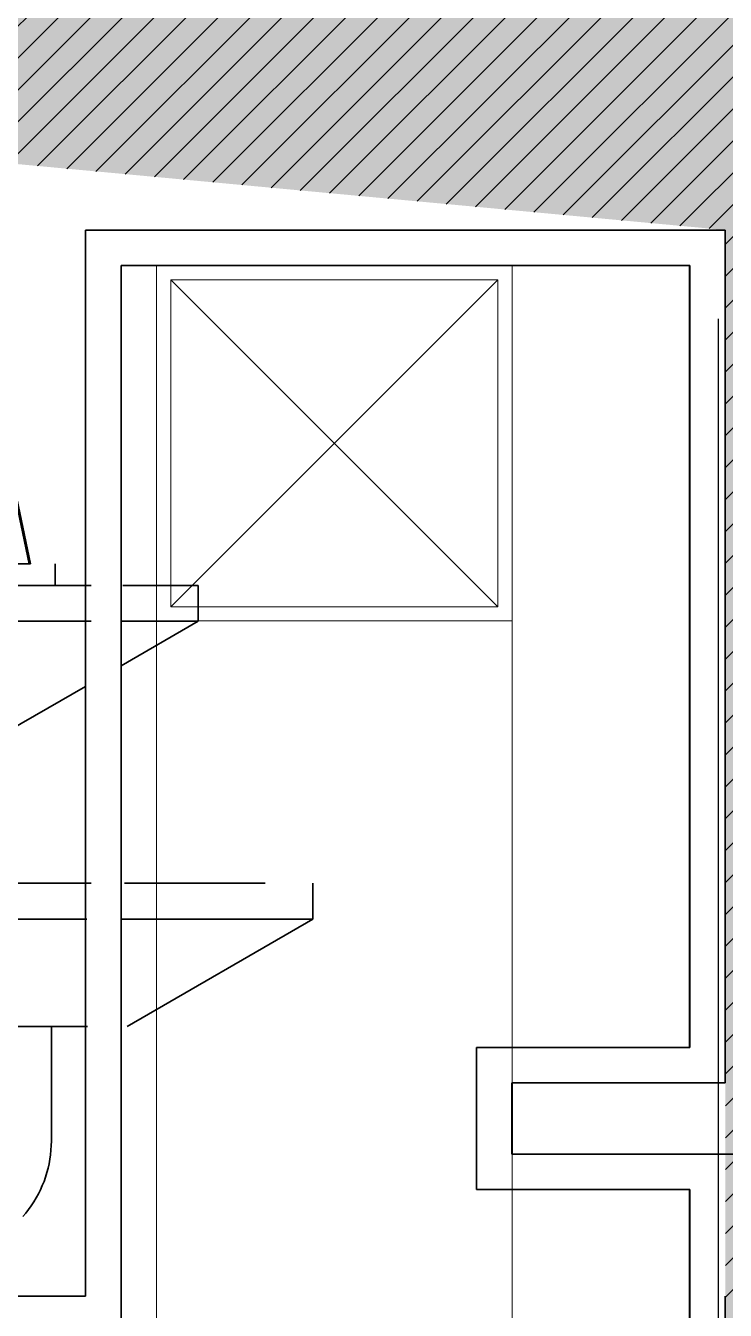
# Model space of a CAD drawing. Header units: millimetres. Extents: x -25371 to 2282244, y -90657 to 147824.
# Drawn here: x 1890101.8 to 1890200.2, y 2225.3 to 2406 of the extents above; entities that cross this region are included whole.
import ezdxf
from ezdxf.enums import TextEntityAlignment as Align

# ---------------------------------------------------------------- set-up
doc = ezdxf.new("R2010")
doc.units = ezdxf.units.MM
doc.linetypes.add('CENTER', pattern=[50.8, 31.75, -6.35, 6.35, -6.35])
doc.linetypes.add('TA_GL_000.90000', pattern=[2.475, 0.9, -0.225, 0.225, -0.225, 0.9])
for name, color, linetype in [('000 - 0_SYM_DWG_GRIDLINE_MAIN_COLOR_251', 7, 'Continuous'), ('000 - 0_SYM_DWG_SLOPE-SYM_TEXT_COLOR_3', 7, 'Continuous'), ('000 - CONCRETE_COL_HATCH_', 7, 'Continuous'), ('000 - GRID', 7, 'CENTER')]:
    doc.layers.add(name, color=color, linetype=linetype)
doc.layers.add('A-GLAZ-CURT', color=7, linetype='Continuous', lineweight=35)
doc.layers.add('P-PIPE', color=7, linetype='Continuous', lineweight=35)
doc.styles.add('Arial', font='arial.ttf', dxfattribs={"height": 300})
doc.styles.add('TA', font='', dxfattribs={"height": 4.5})
doc.styles.get('TA').set_extended_font_data('Cordia New')

# ---------------------------------------------------------------- blocks, each defined once
blk = doc.blocks.new('DPA_CP_Entrance Canopy Lower - Depth 4200-5687027-VS01 - ELEVATION 4')
at = {"layer": 'A-GLAZ-CURT', "color": 7}
for p, q in [((4260.96, 106800), (4260.96, 106950)), ((4260.96, 106950), (4350.96, 106950)), ((4350.96, 106950), (4260.96, 106950)), ((4260.96, 106950), (4260.96, 106800)), ((4350.96, 106950), (4350.96, 106830)), ((4345.96, 106945), (4265.96, 106945)), ((4265.96, 106945), (4265.96, 106795)), ((4265.96, 106795), (4265.96, 106945)), ((4265.96, 106945), (4345.96, 106945)), ((4345.96, 106835), (4345.96, 106945)), ((4345.96, 106945), (4345.96, 106835)), ((4315.96, 106815), (4315.96, 106835)), ((4315.96, 106835), (4345.96, 106835)), ((4345.96, 106835), (4315.96, 106835)), ((4315.96, 106835), (4315.96, 106815)), ((4350.96, 106830), (4320.96, 106830)), ((4320.96, 106830), (4320.96, 106820)), ((4320.96, 106820), (4320.96, 106830)), ((4320.96, 106830), (4350.96, 106830)), ((4320.96, 106820), (4600.96, 106820)), ((4600.96, 106820), (4320.96, 106820)), ((4345.96, 106815), (4315.96, 106815)), ((4315.96, 106815), (4345.96, 106815)), ((4345.96, 106625), (4345.96, 106815)), ((4345.96, 106815), (4345.96, 106625)), ((4025.98, 106800), (4260.96, 106800)), ((4260.96, 106800), (4025.98, 106800)), ((4350.96, 106800), (4350.96, 106620))]:
    blk.add_line(p, q, dxfattribs=at)
at = {"layer": 'A-GLAZ-CURT', "color": 7, "lineweight": 9}
for p, q in [((4270.96, 106895), (4270.96, 106945)), ((4270.96, 106945), (4320.96, 106945)), ((4270.96, 106945), (4270.96, 106745)), ((4320.96, 106945), (4320.96, 106895)), ((4320.96, 106945), (4320.96, 106625)), ((4272.96, 106897), (4272.96, 106943)), ((4272.96, 106897), (4318.96, 106943)), ((4318.96, 106897), (4272.96, 106943)), ((4272.96, 106943), (4318.96, 106943)), ((4318.96, 106943), (4318.96, 106897)), ((4318.96, 106897), (4272.96, 106897)), ((4320.96, 106895), (4270.96, 106895))]:
    blk.add_line(p, q, dxfattribs=at)
blk = doc.blocks.new('DPA_CP_Entrance Canopy Lower - Depth 4200-V69-VS01 - ELEVATION 4')
at = {"layer": 'A-GLAZ-CURT', "color": 7}
for p, q in [((4260.96, 106800), (4260.96, 106950)), ((4260.96, 106950), (4350.96, 106950)), ((4350.96, 106950), (4260.96, 106950)), ((4260.96, 106950), (4260.96, 106800)), ((4350.96, 106950), (4350.96, 106830)), ((4350.96, 106830), (4350.96, 106950)), ((4345.96, 106945), (4265.96, 106945)), ((4265.96, 106945), (4265.96, 106795)), ((4265.96, 106795), (4265.96, 106945)), ((4265.96, 106945), (4345.96, 106945)), ((4345.96, 106835), (4345.96, 106945)), ((4345.96, 106945), (4345.96, 106835)), ((4315.96, 106815), (4315.96, 106835)), ((4315.96, 106835), (4345.96, 106835)), ((4345.96, 106835), (4315.96, 106835)), ((4315.96, 106835), (4315.96, 106815)), ((4350.96, 106830), (4320.96, 106830)), ((4320.96, 106830), (4320.96, 106820)), ((4320.96, 106820), (4320.96, 106830)), ((4320.96, 106830), (4350.96, 106830)), ((4320.96, 106820), (4600.96, 106820)), ((4600.96, 106820), (4320.96, 106820)), ((4345.96, 106815), (4315.96, 106815)), ((4315.96, 106815), (4345.96, 106815)), ((4345.96, 106625), (4345.96, 106815)), ((4345.96, 106815), (4345.96, 106625)), ((4025.98, 106800), (4260.96, 106800)), ((4260.96, 106800), (4025.98, 106800)), ((4350.96, 106800), (4350.96, 106620)), ((4350.96, 106620), (4350.96, 106800))]:
    blk.add_line(p, q, dxfattribs=at)
at = {"layer": 'A-GLAZ-CURT', "color": 7, "lineweight": 9}
for p, q in [((4270.96, 106895), (4270.96, 106945)), ((4270.96, 106945), (4320.96, 106945)), ((4270.96, 106945), (4270.96, 106745)), ((4320.96, 106945), (4320.96, 106895)), ((4320.96, 106945), (4320.96, 106835)), ((4272.96, 106897), (4272.96, 106943)), ((4272.96, 106897), (4318.96, 106943)), ((4318.96, 106897), (4272.96, 106943)), ((4272.96, 106943), (4318.96, 106943)), ((4318.96, 106943), (4318.96, 106897)), ((4318.96, 106897), (4272.96, 106897)), ((4320.96, 106895), (4270.96, 106895)), ((4320.96, 106830), (4320.96, 106820)), ((4320.96, 106815), (4320.96, 106625))]:
    blk.add_line(p, q, dxfattribs=at)
blk = doc.blocks.new('DPA_CP_Entrance Canopy Lower - Depth 4200-V70-VS01 - ELEVATION 4')
at = {"layer": 'A-GLAZ-CURT', "color": 7}
for p, q in [((4260.96, 106800), (4260.96, 106950)), ((4260.96, 106950), (4350.96, 106950)), ((4350.96, 106950), (4260.96, 106950)), ((4260.96, 106950), (4260.96, 106800)), ((4350.96, 106950), (4350.96, 106830)), ((4350.96, 106830), (4350.96, 106950)), ((4345.96, 106945), (4265.96, 106945)), ((4265.96, 106945), (4265.96, 106795)), ((4265.96, 106795), (4265.96, 106945)), ((4265.96, 106945), (4345.96, 106945)), ((4345.96, 106835), (4345.96, 106945)), ((4345.96, 106945), (4345.96, 106835)), ((4315.96, 106815), (4315.96, 106835)), ((4315.96, 106835), (4345.96, 106835)), ((4345.96, 106835), (4315.96, 106835)), ((4315.96, 106835), (4315.96, 106815)), ((4350.96, 106830), (4320.96, 106830)), ((4320.96, 106830), (4320.96, 106820)), ((4320.96, 106820), (4320.96, 106830)), ((4320.96, 106830), (4350.96, 106830)), ((4320.96, 106820), (4600.96, 106820)), ((4600.96, 106820), (4320.96, 106820)), ((4345.96, 106815), (4315.96, 106815)), ((4315.96, 106815), (4345.96, 106815)), ((4345.96, 106625), (4345.96, 106815)), ((4345.96, 106815), (4345.96, 106625)), ((4025.98, 106800), (4260.96, 106800)), ((4260.96, 106800), (4025.98, 106800)), ((4350.96, 106800), (4350.96, 106620)), ((4350.96, 106620), (4350.96, 106800))]:
    blk.add_line(p, q, dxfattribs=at)
at = {"layer": 'A-GLAZ-CURT', "color": 7, "lineweight": 9}
for p, q in [((4270.96, 106895), (4270.96, 106945)), ((4270.96, 106945), (4320.96, 106945)), ((4270.96, 106945), (4270.96, 106745)), ((4320.96, 106945), (4320.96, 106895)), ((4320.96, 106945), (4320.96, 106835)), ((4272.96, 106897), (4272.96, 106943)), ((4272.96, 106897), (4318.96, 106943)), ((4318.96, 106897), (4272.96, 106943)), ((4272.96, 106943), (4318.96, 106943)), ((4318.96, 106943), (4318.96, 106897)), ((4318.96, 106897), (4272.96, 106897)), ((4320.96, 106895), (4270.96, 106895)), ((4320.96, 106830), (4320.96, 106820)), ((4320.96, 106815), (4320.96, 106625))]:
    blk.add_line(p, q, dxfattribs=at)
blk = doc.blocks.new('DPA_CP_Entrance Canopy Lower - Depth 4200-V71-VS01 - ELEVATION 4')
at = {"layer": 'A-GLAZ-CURT', "color": 7}
for p, q in [((4260.96, 106800), (4260.96, 106950)), ((4260.96, 106950), (4350.96, 106950)), ((4350.96, 106950), (4260.96, 106950)), ((4260.96, 106950), (4260.96, 106800)), ((4350.96, 106950), (4350.96, 106830)), ((4350.96, 106830), (4350.96, 106950)), ((4345.96, 106945), (4265.96, 106945)), ((4265.96, 106945), (4265.96, 106795)), ((4265.96, 106795), (4265.96, 106945)), ((4265.96, 106945), (4345.96, 106945)), ((4345.96, 106835), (4345.96, 106945)), ((4345.96, 106945), (4345.96, 106835)), ((4315.96, 106815), (4315.96, 106835)), ((4315.96, 106835), (4345.96, 106835)), ((4345.96, 106835), (4315.96, 106835)), ((4315.96, 106835), (4315.96, 106815)), ((4350.96, 106830), (4320.96, 106830)), ((4320.96, 106830), (4320.96, 106820)), ((4320.96, 106820), (4320.96, 106830)), ((4320.96, 106830), (4350.96, 106830)), ((4320.96, 106820), (4600.96, 106820)), ((4600.96, 106820), (4320.96, 106820)), ((4345.96, 106815), (4315.96, 106815)), ((4315.96, 106815), (4345.96, 106815)), ((4345.96, 106625), (4345.96, 106815)), ((4345.96, 106815), (4345.96, 106625)), ((4025.98, 106800), (4260.96, 106800)), ((4260.96, 106800), (4025.98, 106800)), ((4350.96, 106800), (4350.96, 106620)), ((4350.96, 106620), (4350.96, 106800))]:
    blk.add_line(p, q, dxfattribs=at)
at = {"layer": 'A-GLAZ-CURT', "color": 7, "lineweight": 9}
for p, q in [((4270.96, 106895), (4270.96, 106945)), ((4270.96, 106945), (4320.96, 106945)), ((4270.96, 106945), (4270.96, 106745)), ((4320.96, 106945), (4320.96, 106895)), ((4320.96, 106945), (4320.96, 106835)), ((4272.96, 106897), (4272.96, 106943)), ((4272.96, 106897), (4318.96, 106943)), ((4318.96, 106897), (4272.96, 106943)), ((4272.96, 106943), (4318.96, 106943)), ((4318.96, 106943), (4318.96, 106897)), ((4318.96, 106897), (4272.96, 106897)), ((4320.96, 106895), (4270.96, 106895)), ((4320.96, 106830), (4320.96, 106820)), ((4320.96, 106815), (4320.96, 106625))]:
    blk.add_line(p, q, dxfattribs=at)
blk = doc.blocks.new('DPA_CP_Entrance Canopy Lower - Depth 4200-V72-VS01 - ELEVATION 4')
at = {"layer": 'A-GLAZ-CURT', "color": 7}
for p, q in [((4260.96, 106800), (4260.96, 106950)), ((4260.96, 106950), (4350.96, 106950)), ((4350.96, 106950), (4260.96, 106950)), ((4260.96, 106950), (4260.96, 106800)), ((4350.96, 106950), (4350.96, 106830)), ((4350.96, 106830), (4350.96, 106950)), ((4345.96, 106945), (4265.96, 106945)), ((4265.96, 106945), (4265.96, 106795)), ((4265.96, 106795), (4265.96, 106945)), ((4265.96, 106945), (4345.96, 106945)), ((4345.96, 106835), (4345.96, 106945)), ((4345.96, 106945), (4345.96, 106835)), ((4315.96, 106815), (4315.96, 106835)), ((4315.96, 106835), (4345.96, 106835)), ((4345.96, 106835), (4315.96, 106835)), ((4315.96, 106835), (4315.96, 106815)), ((4350.96, 106830), (4320.96, 106830)), ((4320.96, 106830), (4320.96, 106820)), ((4320.96, 106820), (4320.96, 106830)), ((4320.96, 106830), (4350.96, 106830)), ((4320.96, 106820), (4600.96, 106820)), ((4600.96, 106820), (4320.96, 106820)), ((4345.96, 106815), (4315.96, 106815)), ((4315.96, 106815), (4345.96, 106815)), ((4345.96, 106625), (4345.96, 106815)), ((4345.96, 106815), (4345.96, 106625)), ((4025.98, 106800), (4260.96, 106800)), ((4260.96, 106800), (4025.98, 106800)), ((4350.96, 106800), (4350.96, 106620)), ((4350.96, 106620), (4350.96, 106800))]:
    blk.add_line(p, q, dxfattribs=at)
at = {"layer": 'A-GLAZ-CURT', "color": 7, "lineweight": 9}
for p, q in [((4270.96, 106895), (4270.96, 106945)), ((4270.96, 106945), (4320.96, 106945)), ((4270.96, 106945), (4270.96, 106745)), ((4320.96, 106945), (4320.96, 106895)), ((4320.96, 106945), (4320.96, 106835)), ((4272.96, 106897), (4272.96, 106943)), ((4272.96, 106897), (4318.96, 106943)), ((4318.96, 106897), (4272.96, 106943)), ((4272.96, 106943), (4318.96, 106943)), ((4318.96, 106943), (4318.96, 106897)), ((4318.96, 106897), (4272.96, 106897)), ((4320.96, 106895), (4270.96, 106895)), ((4320.96, 106830), (4320.96, 106820)), ((4320.96, 106815), (4320.96, 106625))]:
    blk.add_line(p, q, dxfattribs=at)
blk = doc.blocks.new('DPA_CP_Entrance Canopy Lower - Depth 4200-V73-VS01 - ELEVATION 4')
at = {"layer": 'A-GLAZ-CURT', "color": 7}
for p, q in [((4260.95, 106900), (4260.95, 106950)), ((4260.95, 106950), (4350.95, 106950)), ((4350.96, 106950), (4260.96, 106950)), ((4260.96, 106950), (4260.96, 106800)), ((4350.95, 106950), (4350.95, 106830)), ((4350.96, 106830), (4350.96, 106950)), ((4265.95, 106945), (4265.95, 106900)), ((4345.95, 106945), (4265.96, 106945)), ((4265.96, 106795), (4265.96, 106945)), ((4265.96, 106945), (4345.96, 106945)), ((4345.95, 106835), (4345.95, 106945)), ((4345.96, 106945), (4345.96, 106835)), ((4265.95, 106888.75), (4265.95, 106858.09)), ((4260.95, 106858.09), (4260.95, 106885.9)), ((4260.95, 106800), (4260.95, 106837.95)), ((4265.95, 106837.95), (4265.95, 106795)), ((4315.95, 106815), (4315.95, 106835)), ((4315.95, 106835), (4345.95, 106835)), ((4345.96, 106835), (4315.96, 106835)), ((4315.96, 106835), (4315.96, 106815)), ((4320.95, 106830), (4320.95, 106820)), ((4350.95, 106830), (4320.96, 106830)), ((4320.96, 106820), (4320.96, 106830)), ((4320.96, 106830), (4350.96, 106830)), ((4320.96, 106820), (4600.95, 106820)), ((4600.96, 106820), (4320.96, 106820)), ((4345.95, 106815), (4315.95, 106815)), ((4315.96, 106815), (4345.96, 106815)), ((4345.95, 106625), (4345.95, 106815)), ((4345.96, 106815), (4345.96, 106625)), ((4260.96, 106800), (4025.98, 106800)), ((4222.3, 106800), (4260.95, 106800)), ((4350.95, 106800), (4350.95, 106620)), ((4350.96, 106620), (4350.96, 106800))]:
    blk.add_line(p, q, dxfattribs=at)
at = {"layer": 'A-GLAZ-CURT', "color": 7, "lineweight": 9}
for p, q in [((4270.96, 106895), (4270.96, 106945)), ((4270.96, 106945), (4320.96, 106945)), ((4270.96, 106945), (4270.96, 106745)), ((4320.96, 106945), (4320.96, 106895)), ((4320.96, 106945), (4320.96, 106835)), ((4272.96, 106897), (4272.96, 106943)), ((4272.96, 106897), (4318.96, 106943)), ((4318.96, 106897), (4272.96, 106943)), ((4272.96, 106943), (4318.96, 106943)), ((4318.96, 106943), (4318.96, 106897)), ((4318.96, 106897), (4272.96, 106897)), ((4320.96, 106895), (4270.96, 106895)), ((4320.96, 106830), (4320.96, 106820)), ((4320.96, 106815), (4320.96, 106625))]:
    blk.add_line(p, q, dxfattribs=at)
blk = doc.blocks.new('ø100 RD_ - ø100 RD_-4180713-VS01 - ELEVATION 4')
at = {"layer": 'P-PIPE', "color": 7}
for p, q in [((4253.04, 106903.02), (4248.92, 106903.02)), ((4252.83, 106903.02), (4249.11, 106903.02)), ((4249.11, 106903.02), (4253.24, 106903.02)), ((4256.67, 106900), (4256.67, 106903.02)), ((4076.63, 106900), (4261.76, 106900)), ((4079.27, 106900), (4261.09, 106900)), ((4256.29, 106900), (4089.85, 106900)), ((4222.02, 106900), (4256.67, 106900)), ((4261.1, 106900), (4232.6, 106900)), ((4261.73, 106900), (4235.24, 106900)), ((4266.22, 106900), (4272.79, 106900)), ((4271.63, 106900), (4266.22, 106900)), ((4267.05, 106900), (4276.82, 106900)), ((4276.82, 106900), (4267.06, 106900)), ((4276.82, 106894.96), (4276.82, 106900)), ((4076.63, 106894.96), (4261.22, 106894.96)), ((4261.76, 106894.96), (4076.63, 106894.96)), ((4261.21, 106894.96), (4235.24, 106894.96)), ((4235.24, 106894.96), (4261.73, 106894.96)), ((4265.96, 106888.69), (4276.82, 106894.96)), ((4276.82, 106894.96), (4265.97, 106894.96)), ((4265.99, 106894.96), (4276.82, 106894.96)), ((4276.82, 106894.96), (4267.05, 106894.96)), ((4267.06, 106894.96), (4276.82, 106894.96)), ((4244.06, 106876.05), (4260.96, 106885.8)), ((4261.24, 106858.09), (4066.06, 106858.09)), ((4245.82, 106858.09), (4261.77, 106858.09)), ((4266.42, 106858.09), (4285.47, 106858.09)), ((4286.23, 106858.09), (4266.82, 106858.09)), ((4292.94, 106853.02), (4292.94, 106858.09)), ((4261.14, 106853.02), (4066.06, 106853.02)), ((4245.82, 106853.02), (4261.13, 106853.02)), ((4292.9, 106853.02), (4266.06, 106853.02)), ((4266.13, 106853.02), (4292.24, 106853.02)), ((4266.83, 106837.95), (4292.94, 106853.02)), ((4260.43, 106837.95), (4083.18, 106837.95)), ((4221.68, 106837.95), (4256.15, 106837.95)), ((4228.69, 106837.95), (4261.24, 106837.95)), ((4255.77, 106837.95), (4231.57, 106837.95)), ((4256.15, 106821.83), (4256.15, 106837.95))]:
    blk.add_line(p, q, dxfattribs=at)
at = {"layer": 'P-PIPE', "color": 7, "flags": 128}
for points in [[(4243.45, 106948.45), (4248.25, 106925.74), (4253.04, 106903.02)], [(4253.24, 106903.02), (4248.43, 106925.69), (4243.63, 106948.35)], [(4256.15, 106821.83), (4256.14, 106821.18), (4256.1, 106820.54), (4256.03, 106819.9), (4255.94, 106819.26), (4255.83, 106818.63), (4255.69, 106818), (4255.52, 106817.38), (4255.33, 106816.76), (4255.12, 106816.15), (4254.88, 106815.55), (4254.61, 106814.96), (4254.33, 106814.39), (4254.02, 106813.82), (4253.69, 106813.27), (4253.33, 106812.73), (4252.96, 106812.2), (4252.56, 106811.69), (4252.15, 106811.2)]]:
    blk.add_lwpolyline(points, dxfattribs=at)
blk = doc.blocks.new('C-1-VS01_REV00_20260616-140725_ELEVATION_4_EX')
at = {"layer": '000 - CONCRETE_COL_HATCH_'}
h = blk.add_hatch(dxfattribs=at)
h.set_pattern_fill('AR-CONC', scale=0.05, angle=-2e-15)
h.paths.add_polyline_path([(16572.78, 106950), (14053.64, 107184.7), (14054.29, 106600), (16572.78, 106600)])
h.paths.add_polyline_path([(15271.82, 105750), (15271.82, 103600), (16721.82, 103600), (16721.82, 108700), (14053.64, 108700), (14053.64, 107184.7), (14053.64, 103600), (14171.82, 103600), (14171.82, 105750)])
h = blk.add_hatch(dxfattribs=at)
h.set_pattern_fill('ANSI31', angle=-2e-15)
h.paths.add_polyline_path([(16572.79, 106950), (14053.64, 107184.7), (14054.29, 106600), (16572.79, 106600)])
h.paths.add_polyline_path([(15271.83, 105750), (15271.83, 103600), (16721.82, 103600), (16721.82, 108700), (14053.64, 108700), (14053.64, 107184.7), (14053.64, 103600), (14171.83, 103600), (14171.83, 105750)])
at = {"layer": 'A-GLAZ-CURT', "color": 7}
for name in ['DPA_CP_Entrance Canopy Lower - Depth 4200-5687027-VS01 - ELEVATION 4', 'DPA_CP_Entrance Canopy Lower - Depth 4200-V69-VS01 - ELEVATION 4', 'DPA_CP_Entrance Canopy Lower - Depth 4200-V70-VS01 - ELEVATION 4', 'DPA_CP_Entrance Canopy Lower - Depth 4200-V71-VS01 - ELEVATION 4', 'DPA_CP_Entrance Canopy Lower - Depth 4200-V72-VS01 - ELEVATION 4', 'DPA_CP_Entrance Canopy Lower - Depth 4200-V73-VS01 - ELEVATION 4']:
    blk.add_blockref(name, (12221.82, 0), dxfattribs=at)
at = {"layer": 'P-PIPE', "color": 7}
blk.add_blockref('ø100 RD_ - ø100 RD_-4180713-VS01 - ELEVATION 4', (12221.82, 0), dxfattribs=at)
blk = doc.blocks.new('*U459')
at = {"layer": '000 - 0_SYM_DWG_GRIDLINE_MAIN_COLOR_251', "color": 7, "linetype": 'ByBlock', "ltscale": 5}
blk.add_line((20, 0), (-181.5, 0), dxfattribs=at)
at = {"color": 7, "style": 'TA', "flags": 1}
blk.add_attdef('LOCATION', (6, -6), '', height=4.5, rotation=270, dxfattribs=at)
at = {"layer": '000 - 0_SYM_DWG_SLOPE-SYM_TEXT_COLOR_3', "color": 7, "style": 'Arial'}
blk.add_attdef('GRID-HEAD', text='', height=4, rotation=90, dxfattribs=at).set_placement((40, 0), align=Align.MIDDLE_CENTER)
blk = doc.blocks.new('C-1-VS01_REV00_20260616-141122_ELEVATION_4_DIMS')
at = {"layer": '000 - GRID', "color": 7, "linetype": 'TA_GL_000.90000', "xscale": 50.00000000000004, "yscale": 50.00000000000004, "zscale": 50.00000000000004, "rotation": 270}
blk.add_blockref('*U459', (16571.82, 100625), dxfattribs=at)

msp = doc.modelspace()

# ---------------------------------------------------------------- block references
at = {"color": 7}
for name in ['C-1-VS01_REV00_20260616-141122_ELEVATION_4_DIMS', 'C-1-VS01_REV00_20260616-140725_ELEVATION_4_EX']:
    msp.add_blockref(name, (1873627.43, -104572.744), dxfattribs=at)

doc.saveas('drawing.dxf')
